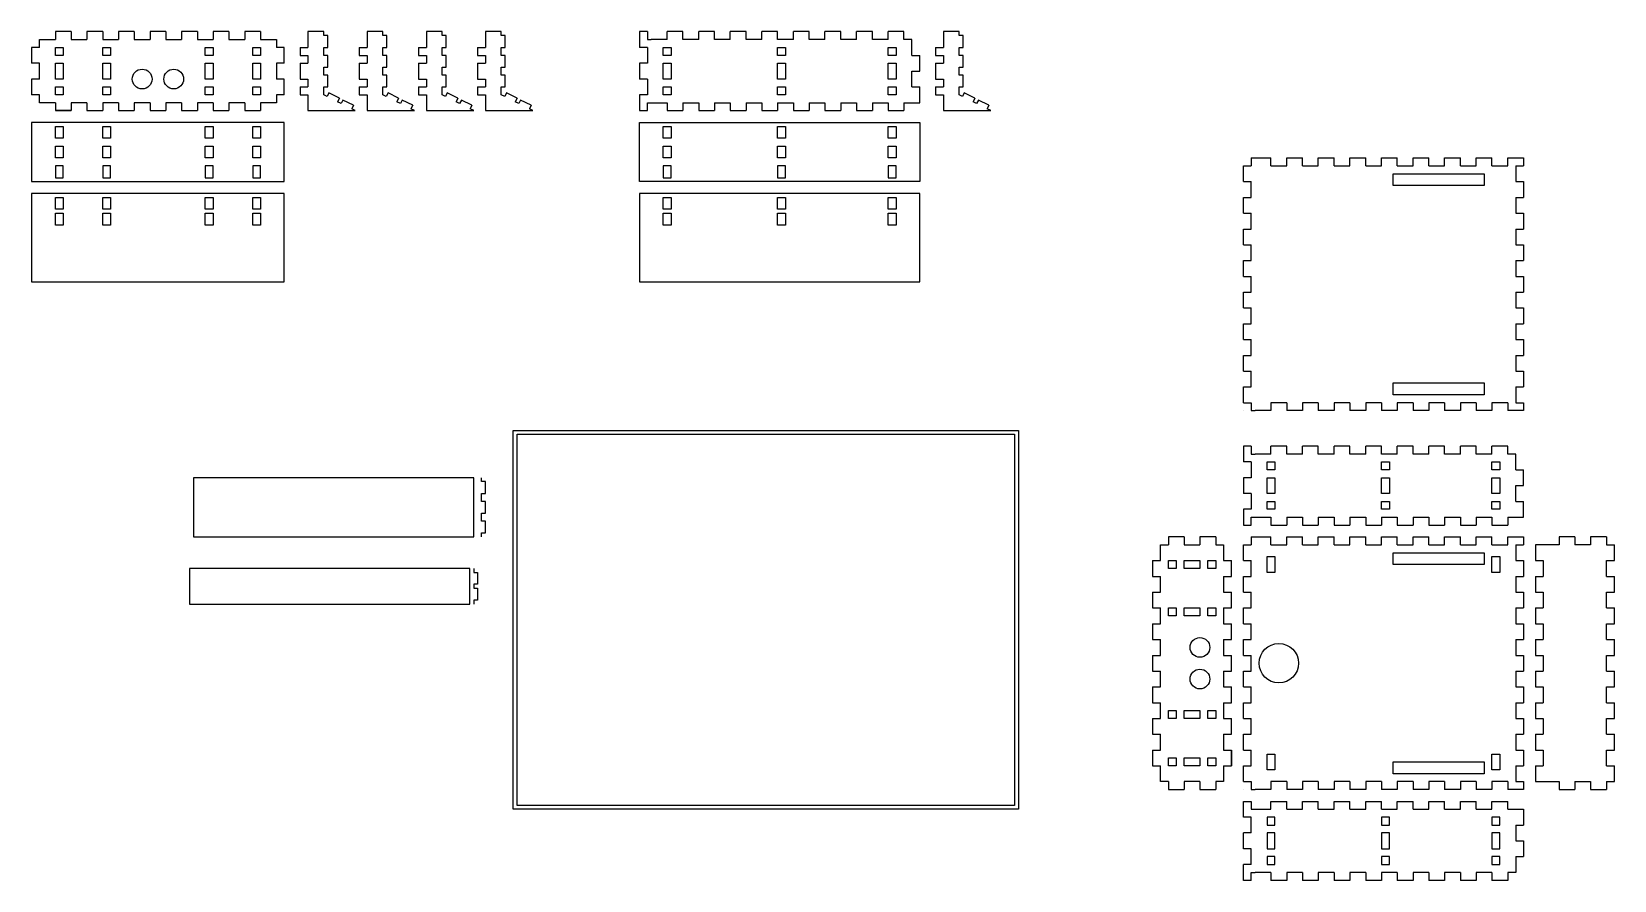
# Model space of a CAD drawing. Header units: inches. Extents: x -15.2 to 34.9, y -2.3 to 24.6.
import ezdxf

# ---------------------------------------------------------------- set-up
doc = ezdxf.new("R2010")
doc.units = ezdxf.units.IN
doc.header["$MEASUREMENT"] = 0
doc.layers.add('Construction line', color=3, linetype='Continuous')
doc.layers.add('Cut', color=1, linetype='Continuous')

msp = doc.modelspace()

# ---------------------------------------------------------------- linework, layer by layer
at = {"layer": 'Construction line'}
for p, q in [((0, 0), (0, 12)), ((0, 12), (16, 12)), ((0.125, 0.125), (0.125, 11.875)), ((0.125, 11.875), (15.875, 11.875)), ((15.875, 11.875), (15.875, 0.125)), ((16, 12), (16, 0)), ((16, 0), (0, 0)), ((0, 0), (0, 0)), ((15.875, 0.125), (0.125, 0.125))]:
    msp.add_line(p, q, dxfattribs=at)
at = {"layer": 'Cut'}
for p, q in [((-14.5, 24.625), (-14.5, 24.375)), ((-14, 24.625), (-14.5, 24.625)), ((-14, 24.625), (-14, 24.375)), ((-13.5, 24.625), (-13.5, 24.375)), ((-13, 24.625), (-13.5, 24.625)), ((-13, 24.625), (-13, 24.375)), ((-12.5, 24.625), (-12.5, 24.375)), ((-12, 24.625), (-12.5, 24.625)), ((-12, 24.625), (-12, 24.375)), ((-11.5, 24.625), (-11.5, 24.375)), ((-11, 24.625), (-11.5, 24.625)), ((-11, 24.625), (-11, 24.375)), ((-10.5, 24.625), (-10.5, 24.375)), ((-10, 24.625), (-10.5, 24.625)), ((-10, 24.625), (-10, 24.375)), ((-9.5, 24.625), (-9.5, 24.375)), ((-9, 24.625), (-9.5, 24.625)), ((-9, 24.625), (-9, 24.375)), ((-8, 24.625), (-8.5, 24.625)), ((-8.5, 24.625), (-8.5, 24.375)), ((-8, 24.625), (-8, 24.375)), ((-6.5, 24.625), (-6.5, 24.125)), ((-6, 24.625), (-6.5, 24.625)), ((-6, 24.5), (-6, 24.625)), ((-4.625, 24.625), (-4.625, 24.125)), ((-4.125, 24.625), (-4.625, 24.625)), ((-4.125, 24.5), (-4.125, 24.625)), ((-2.75, 24.625), (-2.75, 24.125)), ((-2.25, 24.625), (-2.75, 24.625)), ((-2.25, 24.5), (-2.25, 24.625)), ((-0.875, 24.625), (-0.875, 24.125)), ((-0.375, 24.625), (-0.875, 24.625)), ((-0.375, 24.5), (-0.375, 24.625)), ((4.25, 24.625), (4, 24.625)), ((4, 24.625), (4, 24.125)), ((4.25, 24.625), (4.25, 24.375)), ((5.375, 24.625), (4.875, 24.625)), ((4.875, 24.375), (4.875, 24.625)), ((5.375, 24.375), (5.375, 24.625)), ((6.375, 24.625), (5.875, 24.625)), ((5.875, 24.375), (5.875, 24.625)), ((6.375, 24.375), (6.375, 24.625)), ((7.375, 24.625), (6.875, 24.625)), ((6.875, 24.375), (6.875, 24.625)), ((7.375, 24.375), (7.375, 24.625)), ((8.375, 24.625), (7.875, 24.625)), ((7.875, 24.375), (7.875, 24.625)), ((8.375, 24.375), (8.375, 24.625)), ((9.375, 24.625), (8.875, 24.625)), ((8.875, 24.375), (8.875, 24.625)), ((9.375, 24.375), (9.375, 24.625)), ((10.375, 24.625), (9.875, 24.625)), ((9.875, 24.375), (9.875, 24.625)), ((10.375, 24.375), (10.375, 24.625)), ((11.375, 24.625), (10.875, 24.625)), ((10.875, 24.375), (10.875, 24.625)), ((11.375, 24.375), (11.375, 24.625)), ((12.375, 24.625), (11.875, 24.625)), ((11.875, 24.375), (11.875, 24.625)), ((12.375, 24.375), (12.375, 24.625)), ((13.625, 24.625), (13.625, 24.125)), ((14.125, 24.625), (13.625, 24.625)), ((14.125, 24.5), (14.125, 24.625)), ((-15.25, 24.125), (-15.25, 23.625)), ((-15, 24.125), (-15.25, 24.125)), ((-15, 24.375), (-14.5, 24.375)), ((-15, 24.125), (-15, 24.375)), ((-14.5, 24.125), (-14.25, 24.125)), ((-14.5, 23.875), (-14.5, 24.125)), ((-14.25, 24.125), (-14.25, 23.875)), ((-14, 24.375), (-13.5, 24.375)), ((-13, 24.375), (-12.5, 24.375)), ((-13, 24.125), (-12.75, 24.125)), ((-13, 23.875), (-13, 24.125)), ((-12.75, 24.125), (-12.75, 23.875)), ((-12, 24.375), (-11.5, 24.375)), ((-11, 24.375), (-10.5, 24.375)), ((-10, 24.375), (-9.5, 24.375)), ((-9.75, 24.125), (-9.5, 24.125)), ((-9.75, 23.875), (-9.75, 24.125)), ((-9.5, 24.125), (-9.5, 23.875)), ((-9, 24.375), (-8.5, 24.375)), ((-8.25, 24.125), (-8, 24.125)), ((-8.25, 23.875), (-8.25, 24.125)), ((-8, 24.375), (-7.5, 24.375)), ((-8, 24.125), (-8, 23.875)), ((-7.5, 24.375), (-7.5, 24.125)), ((-7.25, 24.125), (-7.5, 24.125)), ((-7.25, 23.625), (-7.25, 24.125)), ((-6.75, 24.125), (-6.75, 23.875)), ((-6.75, 24.125), (-6.5, 24.125)), ((-5.875, 24.5), (-6, 24.5)), ((-6, 23.875), (-6, 24.125)), ((-6, 24.125), (-5.875, 24.125)), ((-5.875, 24.125), (-5.875, 24.5)), ((-4.875, 24.125), (-4.875, 23.875)), ((-4.875, 24.125), (-4.625, 24.125)), ((-4, 24.5), (-4.125, 24.5)), ((-4.125, 23.875), (-4.125, 24.125)), ((-4.125, 24.125), (-4, 24.125)), ((-4, 24.125), (-4, 24.5)), ((-3, 24.125), (-3, 23.875)), ((-3, 24.125), (-2.75, 24.125)), ((-2.125, 24.5), (-2.25, 24.5)), ((-2.25, 23.875), (-2.25, 24.125)), ((-2.25, 24.125), (-2.125, 24.125)), ((-2.125, 24.125), (-2.125, 24.5)), ((-1.125, 24.125), (-1.125, 23.875)), ((-1.125, 24.125), (-0.875, 24.125)), ((-0.25, 24.5), (-0.375, 24.5)), ((-0.375, 23.875), (-0.375, 24.125)), ((-0.375, 24.125), (-0.25, 24.125)), ((-0.25, 24.125), (-0.25, 24.5)), ((4.25, 24.125), (4, 24.125)), ((4.25, 24.375), (4.25, 24.375)), ((4.25, 24.375), (4.375, 24.375)), ((4.25, 24.125), (4.25, 23.625)), ((4.875, 24.375), (4.375, 24.375)), ((4.75, 24.125), (5, 24.125)), ((4.75, 23.875), (4.75, 24.125)), ((5, 24.125), (5, 23.875)), ((5.875, 24.375), (5.375, 24.375)), ((6.875, 24.375), (6.375, 24.375)), ((7.875, 24.375), (7.375, 24.375)), ((8.875, 24.375), (8.375, 24.375)), ((8.375, 24.125), (8.625, 24.125)), ((8.375, 23.875), (8.375, 24.125)), ((8.625, 24.125), (8.625, 23.875)), ((9.875, 24.375), (9.375, 24.375)), ((10.875, 24.375), (10.375, 24.375)), ((11.875, 24.375), (11.375, 24.375)), ((11.875, 24.125), (12.125, 24.125)), ((11.875, 23.875), (11.875, 24.125)), ((12.125, 24.125), (12.125, 23.875)), ((12.625, 24.375), (12.375, 24.375)), ((12.625, 23.875), (12.625, 24.375)), ((13.375, 24.125), (13.375, 23.875)), ((13.375, 24.125), (13.625, 24.125)), ((14.25, 24.5), (14.125, 24.5)), ((14.125, 23.875), (14.125, 24.125)), ((14.125, 24.125), (14.25, 24.125)), ((14.25, 24.125), (14.25, 24.5)), ((-15, 23.625), (-15.25, 23.625)), ((-15, 23.125), (-15, 23.625)), ((-14.25, 23.875), (-14.5, 23.875)), ((-14.5, 23.625), (-14.25, 23.625)), ((-14.5, 23.125), (-14.5, 23.625)), ((-14.25, 23.625), (-14.25, 23.125)), ((-12.75, 23.875), (-13, 23.875)), ((-13, 23.625), (-12.75, 23.625)), ((-13, 23.125), (-13, 23.625)), ((-12.75, 23.625), (-12.75, 23.125)), ((-9.5, 23.875), (-9.75, 23.875)), ((-9.75, 23.625), (-9.5, 23.625)), ((-9.75, 23.125), (-9.75, 23.625)), ((-9.5, 23.625), (-9.5, 23.125)), ((-8, 23.875), (-8.25, 23.875)), ((-8.25, 23.625), (-8, 23.625)), ((-8.25, 23.125), (-8.25, 23.625)), ((-8, 23.625), (-8, 23.125)), ((-7.25, 23.625), (-7.5, 23.625)), ((-7.5, 23.625), (-7.5, 23.125)), ((-6.75, 23.875), (-6.5, 23.875)), ((-6.75, 23.625), (-6.75, 23.125)), ((-6.75, 23.625), (-6.5, 23.625)), ((-6.5, 23.875), (-6.5, 23.625)), ((-5.875, 23.875), (-6, 23.875)), ((-5.875, 23.5), (-5.875, 23.875)), ((-4.875, 23.875), (-4.625, 23.875)), ((-4.875, 23.625), (-4.875, 23.125)), ((-4.875, 23.625), (-4.625, 23.625)), ((-4.625, 23.875), (-4.625, 23.625)), ((-4, 23.875), (-4.125, 23.875)), ((-4, 23.5), (-4, 23.875)), ((-3, 23.875), (-2.75, 23.875)), ((-3, 23.625), (-3, 23.125)), ((-3, 23.625), (-2.75, 23.625)), ((-2.75, 23.875), (-2.75, 23.625)), ((-2.125, 23.875), (-2.25, 23.875)), ((-2.125, 23.5), (-2.125, 23.875)), ((-1.125, 23.875), (-0.875, 23.875)), ((-1.125, 23.625), (-1.125, 23.125)), ((-1.125, 23.625), (-0.875, 23.625)), ((-0.875, 23.875), (-0.875, 23.625)), ((-0.25, 23.875), (-0.375, 23.875)), ((-0.25, 23.5), (-0.25, 23.875)), ((4, 23.625), (4, 23.125)), ((4.25, 23.625), (4, 23.625)), ((5, 23.875), (4.75, 23.875)), ((4.75, 23.625), (5, 23.625)), ((4.75, 23.125), (4.75, 23.625)), ((5, 23.625), (5, 23.125)), ((8.625, 23.875), (8.375, 23.875)), ((8.375, 23.625), (8.625, 23.625)), ((8.375, 23.125), (8.375, 23.625)), ((8.625, 23.625), (8.625, 23.125)), ((12.125, 23.875), (11.875, 23.875)), ((11.875, 23.625), (12.125, 23.625)), ((11.875, 23.125), (11.875, 23.625)), ((12.125, 23.625), (12.125, 23.125)), ((12.625, 23.875), (12.875, 23.875)), ((12.875, 23.375), (12.875, 23.875)), ((13.375, 23.875), (13.625, 23.875)), ((13.375, 23.625), (13.625, 23.625)), ((13.375, 23.625), (13.375, 23.125)), ((13.625, 23.875), (13.625, 23.625)), ((14.25, 23.875), (14.125, 23.875)), ((14.25, 23.5), (14.25, 23.875)), ((-15, 23.125), (-15.25, 23.125)), ((-15.25, 23.125), (-15.25, 22.625)), ((-14.25, 23.125), (-14.5, 23.125)), ((-12.75, 23.125), (-13, 23.125)), ((-9.5, 23.125), (-9.75, 23.125)), ((-8, 23.125), (-8.25, 23.125)), ((-7.25, 23.125), (-7.5, 23.125)), ((-7.25, 22.625), (-7.25, 23.125)), ((-6.75, 23.125), (-6.5, 23.125)), ((-6.5, 23.125), (-6.5, 22.875)), ((-6, 23.25), (-6, 23.5)), ((-6, 23.5), (-5.875, 23.5)), ((-5.875, 23.25), (-6, 23.25)), ((-5.875, 22.875), (-5.875, 23.25)), ((-4.875, 23.125), (-4.625, 23.125)), ((-4.625, 23.125), (-4.625, 22.875)), ((-4.125, 23.25), (-4.125, 23.5)), ((-4.125, 23.5), (-4, 23.5)), ((-4, 23.25), (-4.125, 23.25)), ((-4, 22.875), (-4, 23.25)), ((-3, 23.125), (-2.75, 23.125)), ((-2.75, 23.125), (-2.75, 22.875)), ((-2.25, 23.25), (-2.25, 23.5)), ((-2.25, 23.5), (-2.125, 23.5)), ((-2.125, 23.25), (-2.25, 23.25)), ((-2.125, 22.875), (-2.125, 23.25)), ((-1.125, 23.125), (-0.875, 23.125)), ((-0.875, 23.125), (-0.875, 22.875)), ((-0.375, 23.25), (-0.375, 23.5)), ((-0.375, 23.5), (-0.25, 23.5)), ((-0.25, 23.25), (-0.375, 23.25)), ((-0.25, 22.875), (-0.25, 23.25)), ((4.25, 23.125), (4, 23.125)), ((4.25, 23.125), (4.25, 22.625)), ((5, 23.125), (4.75, 23.125)), ((8.625, 23.125), (8.375, 23.125)), ((12.125, 23.125), (11.875, 23.125)), ((12.625, 22.875), (12.625, 23.375)), ((12.625, 23.375), (12.875, 23.375)), ((13.375, 23.125), (13.625, 23.125)), ((13.625, 23.125), (13.625, 22.875)), ((14.125, 23.25), (14.125, 23.5)), ((14.125, 23.5), (14.25, 23.5)), ((14.25, 23.25), (14.125, 23.25)), ((14.25, 22.875), (14.25, 23.25)), ((-15, 22.625), (-15.25, 22.625)), ((-15, 22.375), (-15, 22.625)), ((-14.5, 22.875), (-14.25, 22.875)), ((-14.5, 22.625), (-14.5, 22.875)), ((-14.25, 22.625), (-14.5, 22.625)), ((-14.25, 22.875), (-14.25, 22.625)), ((-13, 22.875), (-12.75, 22.875)), ((-13, 22.625), (-13, 22.875)), ((-12.75, 22.625), (-13, 22.625)), ((-12.75, 22.875), (-12.75, 22.625)), ((-9.75, 22.875), (-9.5, 22.875)), ((-9.75, 22.625), (-9.75, 22.875)), ((-9.5, 22.625), (-9.75, 22.625)), ((-9.5, 22.875), (-9.5, 22.625)), ((-8.25, 22.875), (-8, 22.875)), ((-8.25, 22.625), (-8.25, 22.875)), ((-8, 22.625), (-8.25, 22.625)), ((-8, 22.875), (-8, 22.625)), ((-7.25, 22.625), (-7.5, 22.625)), ((-7.5, 22.625), (-7.5, 22.375)), ((-6.75, 22.875), (-6.75, 22.625)), ((-6.75, 22.875), (-6.5, 22.875)), ((-6.75, 22.625), (-6.5, 22.625)), ((-6.5, 22.625), (-6.5, 22.125)), ((-6, 22.625), (-6, 22.875)), ((-6, 22.875), (-5.875, 22.875)), ((-5.894, 22.572), (-6, 22.625)), ((-5.839, 22.684), (-5.894, 22.572)), ((-5.503, 22.516), (-5.839, 22.684)), ((-4.875, 22.875), (-4.875, 22.625)), ((-4.875, 22.875), (-4.625, 22.875)), ((-4.875, 22.625), (-4.625, 22.625)), ((-4.625, 22.625), (-4.625, 22.125)), ((-4.125, 22.625), (-4.125, 22.875)), ((-4.125, 22.875), (-4, 22.875)), ((-4.019, 22.572), (-4.125, 22.625)), ((-3.964, 22.684), (-4.019, 22.572)), ((-3.628, 22.516), (-3.964, 22.684)), ((-3, 22.875), (-3, 22.625)), ((-3, 22.875), (-2.75, 22.875)), ((-3, 22.625), (-2.75, 22.625)), ((-2.75, 22.625), (-2.75, 22.125)), ((-2.25, 22.625), (-2.25, 22.875)), ((-2.25, 22.875), (-2.125, 22.875)), ((-2.144, 22.572), (-2.25, 22.625)), ((-2.089, 22.684), (-2.144, 22.572)), ((-1.753, 22.516), (-2.089, 22.684)), ((-1.125, 22.875), (-1.125, 22.625)), ((-1.125, 22.875), (-0.875, 22.875)), ((-1.125, 22.625), (-0.875, 22.625)), ((-0.875, 22.625), (-0.875, 22.125)), ((-0.375, 22.625), (-0.375, 22.875)), ((-0.375, 22.875), (-0.25, 22.875)), ((-0.269, 22.572), (-0.375, 22.625)), ((-0.214, 22.684), (-0.269, 22.572)), ((0.122, 22.516), (-0.214, 22.684)), ((4, 22.625), (4, 22.125)), ((4.25, 22.625), (4, 22.625)), ((4.75, 22.875), (5, 22.875)), ((4.75, 22.625), (4.75, 22.875)), ((5, 22.625), (4.75, 22.625)), ((5, 22.875), (5, 22.625)), ((8.375, 22.875), (8.625, 22.875)), ((8.375, 22.625), (8.375, 22.875)), ((8.625, 22.625), (8.375, 22.625)), ((8.625, 22.875), (8.625, 22.625)), ((11.875, 22.875), (12.125, 22.875)), ((11.875, 22.625), (11.875, 22.875)), ((12.125, 22.625), (11.875, 22.625)), ((12.125, 22.875), (12.125, 22.625)), ((12.625, 22.875), (12.875, 22.875)), ((12.875, 22.375), (12.875, 22.875)), ((13.375, 22.875), (13.625, 22.875)), ((13.375, 22.875), (13.375, 22.625)), ((13.375, 22.625), (13.625, 22.625)), ((13.625, 22.625), (13.625, 22.125)), ((14.125, 22.625), (14.125, 22.875)), ((14.125, 22.875), (14.25, 22.875)), ((14.231, 22.572), (14.125, 22.625)), ((14.286, 22.684), (14.231, 22.572)), ((14.622, 22.516), (14.286, 22.684)), ((-14.5, 22.375), (-15, 22.375)), ((-14.5, 22.375), (-14.5, 22.125)), ((-14, 22.125), (-14.5, 22.125)), ((-14.5, 22.125), (-14, 22.125)), ((-14, 22.375), (-14, 22.125)), ((-13.5, 22.375), (-14, 22.375)), ((-13.5, 22.375), (-13.5, 22.125)), ((-13.5, 22.125), (-13, 22.125)), ((-13, 22.375), (-13, 22.125)), ((-12.5, 22.375), (-13, 22.375)), ((-12.5, 22.375), (-12.5, 22.125)), ((-12.5, 22.125), (-12, 22.125)), ((-12, 22.375), (-12, 22.125)), ((-11.5, 22.375), (-12, 22.375)), ((-11.5, 22.375), (-11.5, 22.125)), ((-11.5, 22.125), (-11, 22.125)), ((-11, 22.375), (-11, 22.125)), ((-10.5, 22.375), (-11, 22.375)), ((-10.5, 22.375), (-10.5, 22.125)), ((-10.5, 22.125), (-10, 22.125)), ((-10, 22.375), (-10, 22.125)), ((-9.5, 22.375), (-10, 22.375)), ((-9.5, 22.375), (-9.5, 22.125)), ((-9.5, 22.125), (-9, 22.125)), ((-9, 22.375), (-9, 22.125)), ((-8.5, 22.375), (-9, 22.375)), ((-8.5, 22.375), (-8.5, 22.125)), ((-8.5, 22.125), (-8, 22.125)), ((-7.5, 22.375), (-8, 22.375)), ((-8, 22.375), (-8, 22.125)), ((-6.5, 22.125), (-5, 22.125)), ((-5.503, 22.516), (-5.559, 22.405)), ((-5.447, 22.349), (-5.559, 22.405)), ((-5.391, 22.46), (-5.447, 22.349)), ((-5.056, 22.293), (-5.391, 22.46)), ((-5.056, 22.293), (-5.112, 22.181)), ((-5, 22.125), (-5.112, 22.181)), ((-4.625, 22.125), (-3.125, 22.125)), ((-3.628, 22.516), (-3.684, 22.405)), ((-3.572, 22.349), (-3.684, 22.405)), ((-3.516, 22.46), (-3.572, 22.349)), ((-3.181, 22.293), (-3.516, 22.46)), ((-3.181, 22.293), (-3.237, 22.181)), ((-3.125, 22.125), (-3.237, 22.181)), ((-2.75, 22.125), (-1.25, 22.125)), ((-1.753, 22.516), (-1.809, 22.405)), ((-1.697, 22.349), (-1.809, 22.405)), ((-1.641, 22.46), (-1.697, 22.349)), ((-1.306, 22.293), (-1.641, 22.46)), ((-1.306, 22.293), (-1.362, 22.181)), ((-1.25, 22.125), (-1.362, 22.181)), ((-0.875, 22.125), (0.625, 22.125)), ((0.122, 22.516), (0.066, 22.405)), ((0.178, 22.349), (0.066, 22.405)), ((0.234, 22.46), (0.178, 22.349)), ((0.569, 22.293), (0.234, 22.46)), ((0.569, 22.293), (0.513, 22.181)), ((0.625, 22.125), (0.513, 22.181)), ((4, 22.125), (4.25, 22.125)), ((4.25, 22.125), (4.25, 22.375)), ((4.25, 22.375), (4.375, 22.375)), ((4.375, 22.375), (4.875, 22.375)), ((4.875, 22.375), (4.875, 22.125)), ((4.875, 22.125), (5.375, 22.125)), ((5.375, 22.375), (5.875, 22.375)), ((5.375, 22.375), (5.375, 22.125)), ((5.875, 22.375), (5.875, 22.125)), ((5.875, 22.125), (6.375, 22.125)), ((6.375, 22.375), (6.875, 22.375)), ((6.375, 22.375), (6.375, 22.125)), ((6.875, 22.375), (6.875, 22.125)), ((6.875, 22.125), (7.375, 22.125)), ((7.375, 22.375), (7.875, 22.375)), ((7.375, 22.375), (7.375, 22.125)), ((7.875, 22.375), (7.875, 22.125)), ((7.875, 22.125), (8.375, 22.125)), ((8.375, 22.375), (8.875, 22.375)), ((8.375, 22.375), (8.375, 22.125)), ((8.875, 22.375), (8.875, 22.25)), ((8.875, 22.25), (8.875, 22.125)), ((8.875, 22.125), (9.375, 22.125)), ((9.375, 22.375), (9.875, 22.375)), ((9.375, 22.375), (9.375, 22.125)), ((9.875, 22.375), (9.875, 22.125)), ((9.875, 22.125), (10.375, 22.125)), ((10.375, 22.375), (10.875, 22.375)), ((10.375, 22.375), (10.375, 22.125)), ((10.875, 22.375), (10.875, 22.125)), ((10.875, 22.125), (11.375, 22.125)), ((11.375, 22.375), (11.875, 22.375)), ((11.375, 22.375), (11.375, 22.125)), ((11.875, 22.375), (11.875, 22.125)), ((11.875, 22.125), (12.375, 22.125)), ((12.375, 22.375), (12.625, 22.375)), ((12.375, 22.375), (12.375, 22.125)), ((12.625, 22.375), (12.875, 22.375)), ((13.625, 22.125), (15.125, 22.125)), ((14.622, 22.516), (14.566, 22.405)), ((14.678, 22.349), (14.566, 22.405)), ((14.734, 22.46), (14.678, 22.349)), ((15.069, 22.293), (14.734, 22.46)), ((15.069, 22.293), (15.013, 22.181)), ((15.125, 22.125), (15.013, 22.181)), ((-15.25, 21.75), (-15.25, 19.875)), ((-7.25, 21.75), (-15.25, 21.75)), ((-14.5, 21.625), (-14.25, 21.625)), ((-14.5, 21.25), (-14.5, 21.625)), ((-14.25, 21.625), (-14.25, 21.25)), ((-13, 21.625), (-12.75, 21.625)), ((-13, 21.25), (-13, 21.625)), ((-12.75, 21.625), (-12.75, 21.25)), ((-9.75, 21.625), (-9.5, 21.625)), ((-9.75, 21.25), (-9.75, 21.625)), ((-9.5, 21.625), (-9.5, 21.25)), ((-8.25, 21.625), (-8, 21.625)), ((-8.25, 21.25), (-8.25, 21.625)), ((-8, 21.625), (-8, 21.25)), ((-7.25, 19.875), (-7.25, 21.75)), ((4, 19.875), (4, 21.75)), ((4, 21.75), (12.875, 21.75)), ((4.75, 21.25), (4.75, 21.625)), ((4.75, 21.625), (5, 21.625)), ((5, 21.625), (5, 21.25)), ((8.375, 21.25), (8.375, 21.625)), ((8.375, 21.625), (8.625, 21.625)), ((8.625, 21.625), (8.625, 21.25)), ((11.875, 21.25), (11.875, 21.625)), ((11.875, 21.625), (12.125, 21.625)), ((12.125, 21.625), (12.125, 21.25)), ((12.875, 21.75), (12.875, 19.875)), ((-14.25, 21.25), (-14.5, 21.25)), ((-12.75, 21.25), (-13, 21.25)), ((-9.5, 21.25), (-9.75, 21.25)), ((-8, 21.25), (-8.25, 21.25)), ((5, 21.25), (4.75, 21.25)), ((8.625, 21.25), (8.375, 21.25)), ((12.125, 21.25), (11.875, 21.25)), ((-14.5, 21), (-14.25, 21)), ((-14.5, 20.625), (-14.5, 21)), ((-14.25, 20.625), (-14.5, 20.625)), ((-14.25, 21), (-14.25, 20.625)), ((-13, 21), (-12.75, 21)), ((-13, 20.625), (-13, 21)), ((-12.75, 20.625), (-13, 20.625)), ((-12.75, 21), (-12.75, 20.625)), ((-9.75, 21), (-9.5, 21)), ((-9.75, 20.625), (-9.75, 21)), ((-9.5, 20.625), (-9.75, 20.625)), ((-9.5, 21), (-9.5, 20.625)), ((-8.25, 21), (-8, 21)), ((-8.25, 20.625), (-8.25, 21)), ((-8, 20.625), (-8.25, 20.625)), ((-8, 21), (-8, 20.625)), ((4.75, 20.625), (4.75, 21)), ((4.75, 21), (5, 21)), ((5, 20.625), (4.75, 20.625)), ((5, 21), (5, 20.625)), ((8.375, 20.625), (8.375, 21)), ((8.375, 21), (8.625, 21)), ((8.625, 20.625), (8.375, 20.625)), ((8.625, 21), (8.625, 20.625)), ((11.875, 20.625), (11.875, 21)), ((11.875, 21), (12.125, 21)), ((12.125, 20.625), (11.875, 20.625)), ((12.125, 21), (12.125, 20.625)), ((23.375, 20.625), (23.375, 20.375)), ((23.375, 20.625), (23.5, 20.625)), ((23.5, 20.625), (24, 20.625)), ((24, 20.375), (24, 20.625)), ((24.5, 20.625), (25, 20.625)), ((24.5, 20.375), (24.5, 20.625)), ((25, 20.375), (25, 20.625)), ((25.5, 20.625), (26, 20.625)), ((25.5, 20.375), (25.5, 20.625)), ((26, 20.375), (26, 20.625)), ((26.5, 20.625), (27, 20.625)), ((26.5, 20.375), (26.5, 20.625)), ((27, 20.375), (27, 20.625)), ((27.5, 20.625), (28, 20.625)), ((27.5, 20.375), (27.5, 20.625)), ((28, 20.375), (28, 20.625)), ((28.5, 20.625), (29, 20.625)), ((28.5, 20.375), (28.5, 20.625)), ((29, 20.375), (29, 20.625)), ((29.5, 20.625), (30, 20.625)), ((29.5, 20.375), (29.5, 20.625)), ((30, 20.375), (30, 20.625)), ((30.5, 20.625), (31, 20.625)), ((30.5, 20.375), (30.5, 20.625)), ((31, 20.375), (31, 20.625)), ((31.5, 20.625), (32, 20.625)), ((31.5, 20.375), (31.5, 20.625)), ((32, 20.625), (32, 20.375)), ((-14.5, 20.375), (-14.5, 20)), ((-14.25, 20.375), (-14.5, 20.375)), ((-14.25, 20), (-14.25, 20.375)), ((-13, 20.375), (-13, 20)), ((-12.75, 20.375), (-13, 20.375)), ((-12.75, 20), (-12.75, 20.375)), ((-9.75, 20.375), (-9.75, 20)), ((-9.5, 20.375), (-9.75, 20.375)), ((-9.5, 20), (-9.5, 20.375)), ((-8.25, 20.375), (-8.25, 20)), ((-8, 20.375), (-8.25, 20.375)), ((-8, 20), (-8, 20.375)), ((5, 20.375), (4.75, 20.375)), ((4.75, 20.375), (4.75, 20)), ((5, 20), (5, 20.375)), ((8.625, 20.375), (8.375, 20.375)), ((8.375, 20.375), (8.375, 20)), ((8.625, 20), (8.625, 20.375)), ((12.125, 20.375), (11.875, 20.375)), ((11.875, 20.375), (11.875, 20)), ((12.125, 20), (12.125, 20.375)), ((23.125, 19.875), (23.125, 20.375)), ((23.125, 20.375), (23.375, 20.375)), ((24, 20.375), (24.5, 20.375)), ((25, 20.375), (25.5, 20.375)), ((26, 20.375), (26.5, 20.375)), ((27, 20.375), (27.5, 20.375)), ((27.875, 20.125), (30.75, 20.125)), ((27.875, 19.75), (27.875, 20.125)), ((28, 20.375), (28.5, 20.375)), ((29, 20.375), (29.5, 20.375)), ((30, 20.375), (30.5, 20.375)), ((30.75, 20.125), (30.75, 19.75)), ((31, 20.375), (31.5, 20.375)), ((31.75, 20.375), (31.75, 19.875)), ((31.75, 20.375), (32, 20.375)), ((-15.25, 19.875), (-7.25, 19.875)), ((-14.5, 20), (-14.25, 20)), ((-13, 20), (-12.75, 20)), ((-9.75, 20), (-9.5, 20)), ((-8.25, 20), (-8, 20)), ((12.875, 19.875), (4, 19.875)), ((4.75, 20), (5, 20)), ((8.375, 20), (8.625, 20)), ((11.875, 20), (12.125, 20)), ((23.125, 19.875), (23.375, 19.875)), ((23.375, 19.375), (23.375, 19.875)), ((30.75, 19.75), (27.875, 19.75)), ((31.75, 19.875), (32, 19.875)), ((32, 19.875), (32, 19.375)), ((-7.25, 19.5), (-15.25, 19.5)), ((-15.25, 19.5), (-15.25, 16.705)), ((-14.5, 19.375), (-14.25, 19.375)), ((-14.5, 19), (-14.5, 19.375)), ((-14.25, 19.375), (-14.25, 19)), ((-13, 19.375), (-12.75, 19.375)), ((-13, 19), (-13, 19.375)), ((-12.75, 19.375), (-12.75, 19)), ((-9.75, 19.375), (-9.5, 19.375)), ((-9.75, 19), (-9.75, 19.375)), ((-9.5, 19.375), (-9.5, 19)), ((-8.25, 19.375), (-8, 19.375)), ((-8.25, 19), (-8.25, 19.375)), ((-8, 19.375), (-8, 19)), ((-7.25, 16.705), (-7.25, 19.5)), ((4, 19.5), (4, 16.705)), ((12.875, 19.5), (4, 19.5)), ((4.75, 19.375), (5, 19.375)), ((4.75, 19), (4.75, 19.375)), ((5, 19.375), (5, 19)), ((8.375, 19.375), (8.625, 19.375)), ((8.375, 19), (8.375, 19.375)), ((8.625, 19.375), (8.625, 19)), ((11.875, 19.375), (12.125, 19.375)), ((11.875, 19), (11.875, 19.375)), ((12.125, 19.375), (12.125, 19)), ((12.875, 16.705), (12.875, 19.5)), ((23.125, 18.875), (23.125, 19.375)), ((23.125, 19.375), (23.375, 19.375)), ((31.75, 19.375), (31.75, 18.875)), ((31.75, 19.375), (32, 19.375)), ((-14.25, 19), (-14.5, 19)), ((-14.5, 18.875), (-14.25, 18.875)), ((-14.5, 18.5), (-14.5, 18.875)), ((-14.25, 18.875), (-14.25, 18.5)), ((-12.75, 19), (-13, 19)), ((-13, 18.875), (-12.75, 18.875)), ((-13, 18.5), (-13, 18.875)), ((-12.75, 18.875), (-12.75, 18.5)), ((-9.5, 19), (-9.75, 19)), ((-9.75, 18.875), (-9.5, 18.875)), ((-9.75, 18.5), (-9.75, 18.875)), ((-9.5, 18.875), (-9.5, 18.5)), ((-8, 19), (-8.25, 19)), ((-8.25, 18.875), (-8, 18.875)), ((-8.25, 18.5), (-8.25, 18.875)), ((-8, 18.875), (-8, 18.5)), ((5, 19), (4.75, 19)), ((4.75, 18.875), (5, 18.875)), ((4.75, 18.5), (4.75, 18.875)), ((5, 18.875), (5, 18.5)), ((8.625, 19), (8.375, 19)), ((8.375, 18.875), (8.625, 18.875)), ((8.375, 18.5), (8.375, 18.875)), ((8.625, 18.875), (8.625, 18.5)), ((12.125, 19), (11.875, 19)), ((11.875, 18.875), (12.125, 18.875)), ((11.875, 18.5), (11.875, 18.875)), ((12.125, 18.875), (12.125, 18.5)), ((23.125, 18.875), (23.375, 18.875)), ((23.375, 18.375), (23.375, 18.875)), ((31.75, 18.875), (32, 18.875)), ((32, 18.875), (32, 18.375)), ((-14.25, 18.5), (-14.5, 18.5)), ((-12.75, 18.5), (-13, 18.5)), ((-9.5, 18.5), (-9.75, 18.5)), ((-8, 18.5), (-8.25, 18.5)), ((5, 18.5), (4.75, 18.5)), ((8.625, 18.5), (8.375, 18.5)), ((12.125, 18.5), (11.875, 18.5)), ((23.125, 17.875), (23.125, 18.375)), ((23.125, 18.375), (23.375, 18.375)), ((31.75, 18.375), (31.75, 17.875)), ((31.75, 18.375), (32, 18.375)), ((23.125, 17.875), (23.375, 17.875)), ((23.375, 17.375), (23.375, 17.875)), ((31.75, 17.875), (32, 17.875)), ((32, 17.875), (32, 17.375)), ((23.125, 16.875), (23.125, 17.375)), ((23.125, 17.375), (23.375, 17.375)), ((31.75, 17.375), (31.75, 16.875)), ((31.75, 17.375), (32, 17.375)), ((-15.25, 16.705), (-7.25, 16.705)), ((4, 16.705), (12.875, 16.705)), ((23.125, 16.875), (23.375, 16.875)), ((23.375, 16.375), (23.375, 16.875)), ((31.75, 16.875), (32, 16.875)), ((32, 16.875), (32, 16.375)), ((23.125, 15.875), (23.125, 16.375)), ((23.125, 16.375), (23.375, 16.375)), ((31.75, 16.375), (31.75, 15.875)), ((31.75, 16.375), (32, 16.375)), ((23.125, 15.875), (23.375, 15.875)), ((23.375, 15.375), (23.375, 15.875)), ((31.75, 15.875), (32, 15.875)), ((32, 15.875), (32, 15.375)), ((23.125, 14.875), (23.125, 15.375)), ((23.125, 15.375), (23.375, 15.375)), ((31.75, 15.375), (31.75, 14.875)), ((31.75, 15.375), (32, 15.375)), ((23.125, 14.875), (23.375, 14.875)), ((23.375, 14.375), (23.375, 14.875)), ((31.75, 14.875), (32, 14.875)), ((32, 14.875), (32, 14.375)), ((23.125, 13.875), (23.125, 14.375)), ((23.125, 14.375), (23.375, 14.375)), ((31.75, 14.375), (31.75, 13.875)), ((31.75, 14.375), (32, 14.375)), ((23.125, 13.875), (23.375, 13.875)), ((23.375, 13.375), (23.375, 13.875)), ((31.75, 13.875), (32, 13.875)), ((32, 13.875), (32, 13.375)), ((23.125, 12.875), (23.125, 13.375)), ((23.125, 13.375), (23.375, 13.375)), ((27.875, 13.5), (30.75, 13.5)), ((27.875, 13.125), (27.875, 13.5)), ((30.75, 13.125), (27.875, 13.125)), ((30.75, 13.5), (30.75, 13.125)), ((31.75, 13.375), (31.75, 12.875)), ((31.75, 13.375), (32, 13.375)), ((23.125, 12.875), (23.375, 12.875)), ((23.125, 12.625), (23.125, 12.625)), ((23.375, 12.875), (23.375, 12.625)), ((23.375, 12.625), (23.5, 12.625)), ((24, 12.625), (23.5, 12.625)), ((24.5, 12.875), (24, 12.875)), ((24, 12.875), (24, 12.625)), ((24.5, 12.875), (24.5, 12.625)), ((25, 12.625), (24.5, 12.625)), ((25.5, 12.875), (25, 12.875)), ((25, 12.875), (25, 12.625)), ((25.5, 12.875), (25.5, 12.625)), ((26, 12.625), (25.5, 12.625)), ((26.5, 12.875), (26, 12.875)), ((26, 12.875), (26, 12.625)), ((26.5, 12.875), (26.5, 12.625)), ((27, 12.625), (26.5, 12.625)), ((27.5, 12.875), (27, 12.875)), ((27, 12.875), (27, 12.625)), ((27.5, 12.875), (27.5, 12.625)), ((28, 12.625), (27.5, 12.625)), ((28.5, 12.875), (28, 12.875)), ((28, 12.875), (28, 12.625)), ((28.5, 12.875), (28.5, 12.625)), ((29, 12.625), (28.5, 12.625)), ((29.5, 12.875), (29, 12.875)), ((29, 12.875), (29, 12.625)), ((29.5, 12.875), (29.5, 12.625)), ((30, 12.625), (29.5, 12.625)), ((30.5, 12.875), (30, 12.875)), ((30, 12.875), (30, 12.625)), ((30.5, 12.875), (30.5, 12.625)), ((31, 12.625), (30.5, 12.625)), ((31.5, 12.875), (31, 12.875)), ((31, 12.875), (31, 12.625)), ((31.5, 12.875), (31.5, 12.625)), ((32, 12.625), (31.5, 12.625)), ((31.75, 12.875), (32, 12.875)), ((32, 12.875), (32, 12.625)), ((23.375, 11.5), (23.125, 11.5)), ((23.125, 11.5), (23.125, 11)), ((23.375, 11.5), (23.375, 11.25)), ((23.375, 11.25), (23.375, 11.25)), ((23.375, 11.25), (23.5, 11.25)), ((24, 11.25), (23.5, 11.25)), ((24.5, 11.5), (24, 11.5)), ((24, 11.25), (24, 11.5)), ((24.5, 11.25), (24.5, 11.5)), ((25, 11.25), (24.5, 11.25)), ((25.5, 11.5), (25, 11.5)), ((25, 11.25), (25, 11.5)), ((25.5, 11.25), (25.5, 11.5)), ((26, 11.25), (25.5, 11.25)), ((26.5, 11.5), (26, 11.5)), ((26, 11.25), (26, 11.5)), ((26.5, 11.25), (26.5, 11.5)), ((27, 11.25), (26.5, 11.25)), ((27.5, 11.5), (27, 11.5)), ((27, 11.25), (27, 11.5)), ((27.5, 11.25), (27.5, 11.5)), ((28, 11.25), (27.5, 11.25)), ((28.5, 11.5), (28, 11.5)), ((28, 11.25), (28, 11.5)), ((28.5, 11.25), (28.5, 11.5)), ((29, 11.25), (28.5, 11.25)), ((29.5, 11.5), (29, 11.5)), ((29, 11.25), (29, 11.5)), ((29.5, 11.25), (29.5, 11.5)), ((30, 11.25), (29.5, 11.25)), ((30.5, 11.5), (30, 11.5)), ((30, 11.25), (30, 11.5)), ((30.5, 11.25), (30.5, 11.5)), ((31, 11.25), (30.5, 11.25)), ((31.5, 11.5), (31, 11.5)), ((31, 11.25), (31, 11.5)), ((31.5, 11.25), (31.5, 11.5)), ((31.75, 11.25), (31.5, 11.25)), ((31.75, 10.75), (31.75, 11.25)), ((23.375, 11), (23.125, 11)), ((23.375, 11), (23.375, 10.5)), ((23.875, 11), (24.125, 11)), ((23.875, 10.75), (23.875, 11)), ((24.125, 10.75), (23.875, 10.75)), ((24.125, 11), (24.125, 10.75)), ((27.5, 11), (27.75, 11)), ((27.5, 10.75), (27.5, 11)), ((27.75, 10.75), (27.5, 10.75)), ((27.75, 11), (27.75, 10.75)), ((31, 11), (31.25, 11)), ((31, 10.75), (31, 11)), ((31.25, 10.75), (31, 10.75)), ((31.25, 11), (31.25, 10.75)), ((31.75, 10.75), (32, 10.75)), ((32, 10.25), (32, 10.75)), ((-1.25, 10.5), (-10.125, 10.5)), ((-10.125, 10.5), (-10.125, 8.625)), ((-1.25, 8.625), (-1.25, 10.5)), ((-1, 10.375), (-1, 10.5)), ((-0.875, 10.375), (-1, 10.375)), ((-0.875, 10), (-0.875, 10.375)), ((23.125, 10.5), (23.125, 10)), ((23.375, 10.5), (23.125, 10.5)), ((23.875, 10.5), (24.125, 10.5)), ((23.875, 10), (23.875, 10.5)), ((24.125, 10.5), (24.125, 10)), ((27.5, 10.5), (27.75, 10.5)), ((27.5, 10), (27.5, 10.5)), ((27.75, 10.5), (27.75, 10)), ((31, 10.5), (31.25, 10.5)), ((31, 10), (31, 10.5)), ((31.25, 10.5), (31.25, 10)), ((31.75, 9.75), (31.75, 10.25)), ((31.75, 10.25), (32, 10.25)), ((-1, 9.75), (-1, 10)), ((-1, 10), (-0.875, 10)), ((-0.875, 9.75), (-1, 9.75)), ((-0.875, 9.375), (-0.875, 9.75)), ((23.375, 10), (23.125, 10)), ((23.375, 10), (23.375, 9.5)), ((24.125, 10), (23.875, 10)), ((23.875, 9.75), (24.125, 9.75)), ((23.875, 9.5), (23.875, 9.75)), ((24.125, 9.75), (24.125, 9.5)), ((27.75, 10), (27.5, 10)), ((27.5, 9.75), (27.75, 9.75)), ((27.5, 9.5), (27.5, 9.75)), ((27.75, 9.75), (27.75, 9.5)), ((31.25, 10), (31, 10)), ((31, 9.75), (31.25, 9.75)), ((31, 9.5), (31, 9.75)), ((31.25, 9.75), (31.25, 9.5)), ((31.75, 9.75), (32, 9.75)), ((32, 9.25), (32, 9.75)), ((-1, 9.125), (-1, 9.375)), ((-1, 9.375), (-0.875, 9.375)), ((-0.875, 9.125), (-1, 9.125)), ((-0.875, 8.75), (-0.875, 9.125)), ((23.125, 9.5), (23.125, 9)), ((23.375, 9.5), (23.125, 9.5)), ((23.375, 9), (23.375, 9.25)), ((23.375, 9.25), (23.5, 9.25)), ((23.5, 9.25), (24, 9.25)), ((24.125, 9.5), (23.875, 9.5)), ((24, 9.25), (24, 9)), ((24.5, 9.25), (25, 9.25)), ((24.5, 9.25), (24.5, 9)), ((25, 9.25), (25, 9)), ((25.5, 9.25), (26, 9.25)), ((25.5, 9.25), (25.5, 9)), ((26, 9.25), (26, 9)), ((26.5, 9.25), (27, 9.25)), ((26.5, 9.25), (26.5, 9)), ((27, 9.25), (27, 9)), ((27.75, 9.5), (27.5, 9.5)), ((27.5, 9.25), (28, 9.25)), ((27.5, 9.25), (27.5, 9)), ((28, 9.25), (28, 9.125)), ((28, 9.125), (28, 9)), ((28.5, 9.25), (29, 9.25)), ((28.5, 9.25), (28.5, 9)), ((29, 9.25), (29, 9)), ((29.5, 9.25), (30, 9.25)), ((29.5, 9.25), (29.5, 9)), ((30, 9.25), (30, 9)), ((30.5, 9.25), (31, 9.25)), ((30.5, 9.25), (30.5, 9)), ((31.25, 9.5), (31, 9.5)), ((31, 9.25), (31, 9)), ((31.5, 9.25), (31.75, 9.25)), ((31.5, 9.25), (31.5, 9)), ((31.75, 9.25), (32, 9.25)), ((-10.125, 8.625), (-1.25, 8.625)), ((-1, 8.625), (-1, 8.75)), ((-1, 8.75), (-0.875, 8.75)), ((21.25, 8.625), (20.75, 8.625)), ((20.75, 8.625), (20.75, 8.375)), ((21.25, 8.625), (21.25, 8.375)), ((22.25, 8.625), (21.75, 8.625)), ((21.75, 8.625), (21.75, 8.375)), ((22.25, 8.625), (22.25, 8.375)), ((23.125, 9), (23.375, 9)), ((23.375, 8.625), (23.375, 8.375)), ((23.375, 8.625), (23.5, 8.625)), ((23.5, 8.625), (24, 8.625)), ((24, 9), (24.5, 9)), ((24, 8.375), (24, 8.625)), ((24.5, 8.375), (24.5, 8.625)), ((24.5, 8.625), (25, 8.625)), ((25, 9), (25.5, 9)), ((25, 8.375), (25, 8.625)), ((25.5, 8.375), (25.5, 8.625)), ((25.5, 8.625), (26, 8.625)), ((26, 9), (26.5, 9)), ((26, 8.375), (26, 8.625)), ((26.5, 8.375), (26.5, 8.625)), ((26.5, 8.625), (27, 8.625)), ((27, 9), (27.5, 9)), ((27, 8.375), (27, 8.625)), ((27.5, 8.375), (27.5, 8.625)), ((27.5, 8.625), (28, 8.625)), ((28, 9), (28.5, 9)), ((28, 8.375), (28, 8.625)), ((28.5, 8.375), (28.5, 8.625)), ((28.5, 8.625), (29, 8.625)), ((29, 9), (29.5, 9)), ((29, 8.375), (29, 8.625)), ((29.5, 8.375), (29.5, 8.625)), ((29.5, 8.625), (30, 8.625)), ((30, 9), (30.5, 9)), ((30, 8.375), (30, 8.625)), ((30.5, 8.375), (30.5, 8.625)), ((30.5, 8.625), (31, 8.625)), ((31, 9), (31.5, 9)), ((31, 8.375), (31, 8.625)), ((31.5, 8.375), (31.5, 8.625)), ((31.5, 8.625), (32, 8.625)), ((32, 8.625), (32, 8.375)), ((33.125, 8.625), (33.125, 8.375)), ((33.625, 8.625), (33.125, 8.625)), ((33.625, 8.625), (33.625, 8.375)), ((34.625, 8.625), (34.125, 8.625)), ((34.125, 8.625), (34.125, 8.375)), ((34.625, 8.625), (34.625, 8.375)), ((20.5, 8.375), (20.75, 8.375)), ((20.5, 7.875), (20.5, 8.375)), ((21.25, 8.375), (21.75, 8.375)), ((22.25, 8.375), (22.5, 8.375)), ((22.5, 8.375), (22.5, 7.875)), ((23.125, 8.375), (23.375, 8.375)), ((23.125, 7.875), (23.125, 8.375)), ((24, 8.375), (24.5, 8.375)), ((25, 8.375), (25.5, 8.375)), ((26, 8.375), (26.5, 8.375)), ((27, 8.375), (27.5, 8.375)), ((27.875, 8.125), (30.75, 8.125)), ((27.875, 7.75), (27.875, 8.125)), ((28, 8.375), (28.5, 8.375)), ((29, 8.375), (29.5, 8.375)), ((30, 8.375), (30.5, 8.375)), ((30.75, 8.125), (30.75, 7.75)), ((31, 8.375), (31.5, 8.375)), ((31.75, 8.375), (31.75, 7.875)), ((31.75, 8.375), (32, 8.375)), ((32.375, 8.375), (32.375, 7.875)), ((32.625, 8.375), (32.375, 8.375)), ((33.125, 8.375), (32.625, 8.375)), ((34.125, 8.375), (33.625, 8.375)), ((34.625, 8.375), (34.875, 8.375)), ((34.875, 7.875), (34.875, 8.375)), ((-10.25, 7.625), (-10.25, 6.5)), ((-1.375, 7.625), (-10.25, 7.625)), ((-1.375, 6.5), (-1.375, 7.625)), ((-1.25, 7.625), (-1.25, 7.5)), ((20.25, 7.875), (20.25, 7.375)), ((20.25, 7.875), (20.5, 7.875)), ((20.75, 7.625), (20.75, 7.875)), ((20.75, 7.875), (21, 7.875)), ((21, 7.625), (20.75, 7.625)), ((21, 7.875), (21, 7.625)), ((21.25, 7.625), (21.25, 7.875)), ((21.25, 7.875), (21.75, 7.875)), ((21.75, 7.625), (21.25, 7.625)), ((21.75, 7.875), (21.75, 7.625)), ((22, 7.625), (22, 7.875)), ((22, 7.875), (22.25, 7.875)), ((22.25, 7.625), (22, 7.625)), ((22.25, 7.875), (22.25, 7.625)), ((22.5, 7.875), (22.75, 7.875)), ((22.75, 7.375), (22.75, 7.875)), ((23.125, 7.875), (23.375, 7.875)), ((23.375, 7.375), (23.375, 7.875)), ((23.875, 7.5), (23.875, 8)), ((23.875, 8), (24.125, 8)), ((24.125, 8), (24.125, 7.5)), ((30.75, 7.75), (27.875, 7.75)), ((31, 7.5), (31, 8)), ((31, 8), (31.25, 8)), ((31.25, 8), (31.25, 7.5)), ((31.75, 7.875), (32, 7.875)), ((32, 7.875), (32, 7.375)), ((32.375, 7.875), (32.5, 7.875)), ((32.5, 7.875), (32.625, 7.875)), ((32.625, 7.875), (32.625, 7.375)), ((34.625, 7.875), (34.875, 7.875)), ((34.625, 7.375), (34.625, 7.875)), ((-1.25, 7.5), (-1.125, 7.5)), ((-1.125, 7.125), (-1.25, 7.125)), ((-1.25, 7.125), (-1.25, 7)), ((-1.125, 7.5), (-1.125, 7.125)), ((20.25, 7.375), (20.5, 7.375)), ((20.5, 6.875), (20.5, 7.375)), ((22.5, 7.375), (22.5, 6.875)), ((22.5, 7.375), (22.75, 7.375)), ((23.125, 7.375), (23.375, 7.375)), ((23.125, 6.875), (23.125, 7.375)), ((24.125, 7.5), (23.875, 7.5)), ((31.25, 7.5), (31, 7.5)), ((31.75, 7.375), (32, 7.375)), ((31.75, 7.375), (31.75, 6.875)), ((32.375, 7.375), (32.625, 7.375)), ((32.375, 7.375), (32.375, 6.875)), ((34.625, 7.375), (34.875, 7.375)), ((34.875, 6.875), (34.875, 7.375)), ((-1.25, 7), (-1.125, 7)), ((-1.125, 6.625), (-1.25, 6.625)), ((-1.25, 6.625), (-1.25, 6.5)), ((-1.125, 7), (-1.125, 6.625)), ((20.25, 6.875), (20.25, 6.375)), ((20.25, 6.875), (20.5, 6.875)), ((22.5, 6.875), (22.75, 6.875)), ((22.75, 6.375), (22.75, 6.875)), ((23.125, 6.875), (23.375, 6.875)), ((23.375, 6.375), (23.375, 6.875)), ((31.75, 6.875), (32, 6.875)), ((32, 6.875), (32, 6.375)), ((32.375, 6.875), (32.625, 6.875)), ((32.625, 6.875), (32.625, 6.375)), ((34.625, 6.875), (34.875, 6.875)), ((34.625, 6.375), (34.625, 6.875)), ((-10.25, 6.5), (-1.375, 6.5)), ((20.25, 6.375), (20.5, 6.375)), ((20.5, 5.875), (20.5, 6.375)), ((20.75, 6.125), (20.75, 6.375)), ((20.75, 6.375), (21, 6.375)), ((21, 6.125), (20.75, 6.125)), ((21, 6.375), (21, 6.125)), ((21.25, 6.125), (21.25, 6.375)), ((21.25, 6.375), (21.75, 6.375)), ((21.75, 6.125), (21.25, 6.125)), ((21.75, 6.375), (21.75, 6.125)), ((22, 6.125), (22, 6.375)), ((22, 6.375), (22.25, 6.375)), ((22.25, 6.125), (22, 6.125)), ((22.25, 6.375), (22.25, 6.125)), ((22.5, 6.375), (22.5, 5.875)), ((22.5, 6.375), (22.75, 6.375)), ((23.125, 6.375), (23.375, 6.375)), ((23.125, 5.875), (23.125, 6.375)), ((31.75, 6.375), (32, 6.375)), ((31.75, 6.375), (31.75, 5.875)), ((32.375, 6.375), (32.625, 6.375)), ((32.375, 6.375), (32.375, 5.875)), ((34.625, 6.375), (34.875, 6.375)), ((34.875, 5.875), (34.875, 6.375)), ((20.25, 5.875), (20.25, 5.375)), ((20.25, 5.875), (20.5, 5.875)), ((22.5, 5.875), (22.75, 5.875)), ((22.75, 5.375), (22.75, 5.875)), ((23.125, 5.875), (23.375, 5.875)), ((23.375, 5.375), (23.375, 5.875)), ((31.75, 5.875), (32, 5.875)), ((32, 5.875), (32, 5.375)), ((32.375, 5.875), (32.625, 5.875)), ((32.625, 5.875), (32.625, 5.375)), ((34.625, 5.875), (34.875, 5.875)), ((34.625, 5.375), (34.625, 5.875)), ((20.25, 5.375), (20.5, 5.375)), ((20.5, 4.875), (20.5, 5.375)), ((22.5, 5.375), (22.5, 4.875)), ((22.5, 5.375), (22.75, 5.375)), ((23.125, 5.375), (23.375, 5.375)), ((23.125, 4.875), (23.125, 5.375)), ((31.75, 5.375), (32, 5.375)), ((31.75, 5.375), (31.75, 4.875)), ((32.375, 5.375), (32.625, 5.375)), ((32.375, 5.375), (32.375, 4.875)), ((34.625, 5.375), (34.875, 5.375)), ((34.875, 4.875), (34.875, 5.375)), ((20.25, 4.875), (20.25, 4.375)), ((20.25, 4.875), (20.5, 4.875)), ((22.5, 4.875), (22.75, 4.875)), ((22.75, 4.375), (22.75, 4.875)), ((23.125, 4.875), (23.375, 4.875)), ((23.375, 4.375), (23.375, 4.875)), ((31.75, 4.875), (32, 4.875)), ((32, 4.875), (32, 4.375)), ((32.375, 4.875), (32.625, 4.875)), ((32.625, 4.875), (32.625, 4.375)), ((34.625, 4.875), (34.875, 4.875)), ((34.625, 4.375), (34.625, 4.875)), ((20.25, 4.375), (20.5, 4.375)), ((20.5, 3.875), (20.5, 4.375)), ((22.5, 4.375), (22.5, 3.875)), ((22.5, 4.375), (22.75, 4.375)), ((23.125, 4.375), (23.375, 4.375)), ((23.125, 3.875), (23.125, 4.375)), ((31.75, 4.375), (32, 4.375)), ((31.75, 4.375), (31.75, 3.875)), ((32.375, 4.375), (32.625, 4.375)), ((32.375, 4.375), (32.375, 3.875)), ((34.625, 4.375), (34.875, 4.375)), ((34.875, 3.875), (34.875, 4.375)), ((20.25, 3.875), (20.25, 3.375)), ((20.25, 3.875), (20.5, 3.875)), ((22.5, 3.875), (22.75, 3.875)), ((22.75, 3.375), (22.75, 3.875)), ((23.125, 3.875), (23.375, 3.875)), ((23.375, 3.375), (23.375, 3.875)), ((31.75, 3.875), (32, 3.875)), ((32, 3.875), (32, 3.375)), ((32.375, 3.875), (32.625, 3.875)), ((32.625, 3.875), (32.625, 3.375)), ((34.625, 3.875), (34.875, 3.875)), ((34.625, 3.375), (34.625, 3.875)), ((20.25, 3.375), (20.5, 3.375)), ((20.5, 2.875), (20.5, 3.375)), ((20.75, 2.875), (20.75, 3.125)), ((20.75, 3.125), (21, 3.125)), ((21, 3.125), (21, 2.875)), ((21.25, 2.875), (21.25, 3.125)), ((21.25, 3.125), (21.75, 3.125)), ((21.75, 3.125), (21.75, 2.875)), ((22, 2.875), (22, 3.125)), ((22, 3.125), (22.25, 3.125)), ((22.25, 3.125), (22.25, 2.875)), ((22.5, 3.375), (22.5, 2.875)), ((22.5, 3.375), (22.75, 3.375)), ((23.125, 3.375), (23.375, 3.375)), ((23.125, 2.875), (23.125, 3.375)), ((31.75, 3.375), (32, 3.375)), ((31.75, 3.375), (31.75, 2.875)), ((32.375, 3.375), (32.625, 3.375)), ((32.375, 3.375), (32.375, 2.875)), ((34.625, 3.375), (34.875, 3.375)), ((34.875, 2.875), (34.875, 3.375)), ((20.25, 2.875), (20.25, 2.375)), ((20.25, 2.875), (20.5, 2.875)), ((21, 2.875), (20.75, 2.875)), ((21.75, 2.875), (21.25, 2.875)), ((22.25, 2.875), (22, 2.875)), ((22.5, 2.875), (22.75, 2.875)), ((22.75, 2.375), (22.75, 2.875)), ((23.125, 2.875), (23.375, 2.875)), ((23.375, 2.375), (23.375, 2.875)), ((31.75, 2.875), (32, 2.875)), ((32, 2.875), (32, 2.375)), ((32.375, 2.875), (32.625, 2.875)), ((32.625, 2.875), (32.625, 2.375)), ((34.625, 2.875), (34.875, 2.875)), ((34.625, 2.375), (34.625, 2.875)), ((20.25, 2.375), (20.5, 2.375)), ((20.5, 1.875), (20.5, 2.375)), ((22.5, 2.375), (22.5, 1.875)), ((22.5, 2.375), (22.75, 2.375)), ((23.125, 2.375), (23.375, 2.375)), ((23.125, 1.875), (23.125, 2.375)), ((31.75, 2.375), (32, 2.375)), ((31.75, 2.375), (31.75, 1.875)), ((32.375, 2.375), (32.625, 2.375)), ((32.375, 2.375), (32.375, 1.875)), ((34.625, 2.375), (34.875, 2.375)), ((34.875, 1.875), (34.875, 2.375)), ((20.25, 1.875), (20.25, 1.375)), ((20.25, 1.875), (20.5, 1.875)), ((20.75, 1.375), (20.75, 1.625)), ((20.75, 1.625), (21, 1.625)), ((21, 1.625), (21, 1.375)), ((21.25, 1.375), (21.25, 1.625)), ((21.25, 1.625), (21.75, 1.625)), ((21.75, 1.625), (21.75, 1.375)), ((22, 1.375), (22, 1.625)), ((22, 1.625), (22.25, 1.625)), ((22.25, 1.625), (22.25, 1.375)), ((22.5, 1.875), (22.75, 1.875)), ((22.75, 1.375), (22.75, 1.875)), ((22.75, 1.875), (22.75, 1.375)), ((23.125, 1.875), (23.375, 1.875)), ((23.375, 1.375), (23.375, 1.875)), ((23.875, 1.25), (23.875, 1.75)), ((23.875, 1.75), (24.125, 1.75)), ((24.125, 1.75), (24.125, 1.25)), ((31, 1.25), (31, 1.75)), ((31, 1.75), (31.25, 1.75)), ((31.25, 1.75), (31.25, 1.25)), ((31.75, 1.875), (32, 1.875)), ((32, 1.875), (32, 1.375)), ((32.375, 1.875), (32.625, 1.875)), ((32.625, 1.875), (32.625, 1.375)), ((34.625, 1.375), (34.625, 1.875)), ((34.625, 1.875), (34.875, 1.875)), ((20.25, 1.375), (20.5, 1.375)), ((20.5, 0.875), (20.5, 1.375)), ((21, 1.375), (20.75, 1.375)), ((21.75, 1.375), (21.25, 1.375)), ((22.25, 1.375), (22, 1.375)), ((22.5, 1.375), (22.5, 0.875)), ((22.5, 1.375), (22.75, 1.375)), ((23.125, 0.875), (23.125, 1.375)), ((23.125, 1.375), (23.375, 1.375)), ((24.125, 1.25), (23.875, 1.25)), ((27.875, 1.5), (30.75, 1.5)), ((27.875, 1.125), (27.875, 1.5)), ((30.75, 1.125), (27.875, 1.125)), ((30.75, 1.5), (30.75, 1.125)), ((31.25, 1.25), (31, 1.25)), ((31.75, 1.375), (32, 1.375)), ((31.75, 1.375), (31.75, 0.875)), ((32.375, 1.375), (32.625, 1.375)), ((32.375, 1.375), (32.375, 0.875)), ((34.625, 1.375), (34.875, 1.375)), ((34.875, 0.875), (34.875, 1.375)), ((20.75, 0.875), (20.5, 0.875)), ((20.75, 0.875), (20.75, 0.625)), ((20.75, 0.625), (21.25, 0.625)), ((21.75, 0.875), (21.25, 0.875)), ((21.25, 0.875), (21.25, 0.625)), ((21.75, 0.875), (21.75, 0.625)), ((21.75, 0.625), (22.25, 0.625)), ((22.5, 0.875), (22.25, 0.875)), ((22.25, 0.875), (22.25, 0.625)), ((23.125, 0.875), (23.375, 0.875)), ((23.125, 0.625), (23.125, 0.625)), ((23.375, 0.875), (23.375, 0.625)), ((23.375, 0.625), (23.5, 0.625)), ((24, 0.625), (23.5, 0.625)), ((24, 0.875), (24, 0.625)), ((24.5, 0.875), (24, 0.875)), ((24.5, 0.875), (24.5, 0.625)), ((25, 0.625), (24.5, 0.625)), ((25, 0.875), (25, 0.625)), ((25.5, 0.875), (25, 0.875)), ((25.5, 0.875), (25.5, 0.625)), ((26, 0.625), (25.5, 0.625)), ((26, 0.875), (26, 0.625)), ((26.5, 0.875), (26, 0.875)), ((26.5, 0.875), (26.5, 0.625)), ((27, 0.625), (26.5, 0.625)), ((27, 0.875), (27, 0.625)), ((27.5, 0.875), (27, 0.875)), ((27.5, 0.875), (27.5, 0.625)), ((28, 0.625), (27.5, 0.625)), ((28, 0.875), (28, 0.625)), ((28.5, 0.875), (28, 0.875)), ((28.5, 0.875), (28.5, 0.625)), ((29, 0.625), (28.5, 0.625)), ((29, 0.875), (29, 0.625)), ((29.5, 0.875), (29, 0.875)), ((29.5, 0.875), (29.5, 0.625)), ((30, 0.625), (29.5, 0.625)), ((30, 0.875), (30, 0.625)), ((30.5, 0.875), (30, 0.875)), ((30.5, 0.875), (30.5, 0.625)), ((31, 0.625), (30.5, 0.625)), ((31.5, 0.875), (31, 0.875)), ((31, 0.875), (31, 0.625)), ((31.5, 0.875), (31.5, 0.625)), ((32, 0.625), (31.5, 0.625)), ((31.75, 0.875), (32, 0.875)), ((32, 0.875), (32, 0.625)), ((32.375, 0.875), (32.625, 0.875)), ((32.625, 0.875), (33.125, 0.875)), ((33.125, 0.875), (33.125, 0.625)), ((33.125, 0.625), (33.625, 0.625)), ((33.625, 0.875), (33.625, 0.625)), ((33.625, 0.875), (34.125, 0.875)), ((34.125, 0.875), (34.125, 0.625)), ((34.125, 0.625), (34.625, 0.625)), ((34.625, 0.875), (34.625, 0.625)), ((34.625, 0.875), (34.875, 0.875)), ((23.125, 0.25), (23.375, 0.25)), ((23.125, -0.25), (23.125, 0.25)), ((23.375, 0.25), (23.375, 0)), ((23.5, 0), (24, 0)), ((24, 0.25), (24.5, 0.25)), ((24, 0), (24, 0.25)), ((24.5, 0), (24.5, 0.25)), ((24.5, 0), (25, 0)), ((25, 0.25), (25.5, 0.25)), ((25, 0), (25, 0.25)), ((25.5, 0), (25.5, 0.25)), ((25.5, 0), (26, 0)), ((26, 0.25), (26.5, 0.25)), ((26, 0), (26, 0.25)), ((26.5, 0), (26.5, 0.25)), ((26.5, 0), (27, 0)), ((27, 0.25), (27.5, 0.25)), ((27, 0), (27, 0.25)), ((27.5, 0), (27.5, 0.25)), ((27.5, 0), (28, 0)), ((28, 0.25), (28.5, 0.25)), ((28, 0.125), (28, 0.25)), ((28, 0), (28, 0.125)), ((28.5, 0), (28.5, 0.25)), ((28.5, 0), (29, 0)), ((29, 0.25), (29.5, 0.25)), ((29, 0), (29, 0.25)), ((29.5, 0), (29.5, 0.25)), ((29.5, 0), (30, 0)), ((30, 0.25), (30.5, 0.25)), ((30, 0), (30, 0.25)), ((30.5, 0), (30.5, 0.25)), ((30.5, 0), (31, 0)), ((31, 0.25), (31.5, 0.25)), ((31, 0), (31, 0.25)), ((31.5, 0), (31.5, 0.25)), ((31.5, 0), (31.75, 0)), ((31.75, 0), (32, 0)), ((32, 0), (32, -0.5)), ((23.375, -0.25), (23.125, -0.25)), ((23.375, 0), (23.5, 0)), ((23.375, -0.75), (23.375, -0.25)), ((24.125, -0.25), (23.875, -0.25)), ((23.875, -0.25), (23.875, -0.5)), ((23.875, -0.5), (24.125, -0.5)), ((24.125, -0.5), (24.125, -0.25)), ((27.75, -0.25), (27.5, -0.25)), ((27.5, -0.25), (27.5, -0.5)), ((27.5, -0.5), (27.75, -0.5)), ((27.75, -0.5), (27.75, -0.25)), ((31.25, -0.25), (31, -0.25)), ((31, -0.25), (31, -0.5)), ((31, -0.5), (31.25, -0.5)), ((31.25, -0.5), (31.25, -0.25)), ((31.75, -0.5), (31.75, -1)), ((31.75, -0.5), (32, -0.5)), ((23.125, -1.25), (23.125, -0.75)), ((23.375, -0.75), (23.125, -0.75)), ((24.125, -0.75), (23.875, -0.75)), ((23.875, -0.75), (23.875, -1.25)), ((24.125, -1.25), (24.125, -0.75)), ((27.75, -0.75), (27.5, -0.75)), ((27.5, -0.75), (27.5, -1.25)), ((27.75, -1.25), (27.75, -0.75)), ((31.25, -0.75), (31, -0.75)), ((31, -0.75), (31, -1.25)), ((31.25, -1.25), (31.25, -0.75)), ((31.75, -1), (32, -1)), ((32, -1), (32, -1.5)), ((23.375, -1.25), (23.125, -1.25)), ((23.375, -1.75), (23.375, -1.25)), ((23.875, -1.25), (24.125, -1.25)), ((24.125, -1.5), (23.875, -1.5)), ((23.875, -1.5), (23.875, -1.75)), ((24.125, -1.75), (24.125, -1.5)), ((27.5, -1.25), (27.75, -1.25)), ((27.75, -1.5), (27.5, -1.5)), ((27.5, -1.5), (27.5, -1.75)), ((27.75, -1.75), (27.75, -1.5)), ((31, -1.25), (31.25, -1.25)), ((31.25, -1.5), (31, -1.5)), ((31, -1.5), (31, -1.75)), ((31.25, -1.75), (31.25, -1.5)), ((31.75, -1.5), (31.75, -2)), ((31.75, -1.5), (32, -1.5)), ((23.125, -2.25), (23.125, -1.75)), ((23.375, -1.75), (23.125, -1.75)), ((23.375, -2), (23.375, -2)), ((23.375, -2.25), (23.375, -2)), ((23.375, -2), (23.5, -2)), ((24, -2), (23.5, -2)), ((23.875, -1.75), (24.125, -1.75)), ((24, -2), (24, -2.25)), ((25, -2), (24.5, -2)), ((24.5, -2), (24.5, -2.25)), ((25, -2), (25, -2.25)), ((26, -2), (25.5, -2)), ((25.5, -2), (25.5, -2.25)), ((26, -2), (26, -2.25)), ((27, -2), (26.5, -2)), ((26.5, -2), (26.5, -2.25)), ((27, -2), (27, -2.25)), ((27.5, -1.75), (27.75, -1.75)), ((28, -2), (27.5, -2)), ((27.5, -2), (27.5, -2.25)), ((28, -2), (28, -2.25)), ((29, -2), (28.5, -2)), ((28.5, -2), (28.5, -2.25)), ((29, -2), (29, -2.25)), ((30, -2), (29.5, -2)), ((29.5, -2), (29.5, -2.25)), ((30, -2), (30, -2.25)), ((31, -2), (30.5, -2)), ((30.5, -2), (30.5, -2.25)), ((31, -1.75), (31.25, -1.75)), ((31, -2), (31, -2.25)), ((31.75, -2), (31.5, -2)), ((31.5, -2), (31.5, -2.25)), ((23.375, -2.25), (23.125, -2.25)), ((24.5, -2.25), (24, -2.25)), ((25.5, -2.25), (25, -2.25)), ((26.5, -2.25), (26, -2.25)), ((27.5, -2.25), (27, -2.25)), ((28.5, -2.25), (28, -2.25)), ((29.5, -2.25), (29, -2.25)), ((30.5, -2.25), (30, -2.25)), ((31.5, -2.25), (31, -2.25))]:
    msp.add_line(p, q, dxfattribs=at)
for centre, radius in [((-11.75, 23.125), 0.312), ((-10.75, 23.125), 0.312), ((21.75, 5.125), 0.312), ((24.25, 4.625), 0.625), ((21.75, 4.125), 0.312)]:
    msp.add_circle(centre, radius, dxfattribs=at)

doc.saveas('drawing.dxf')
